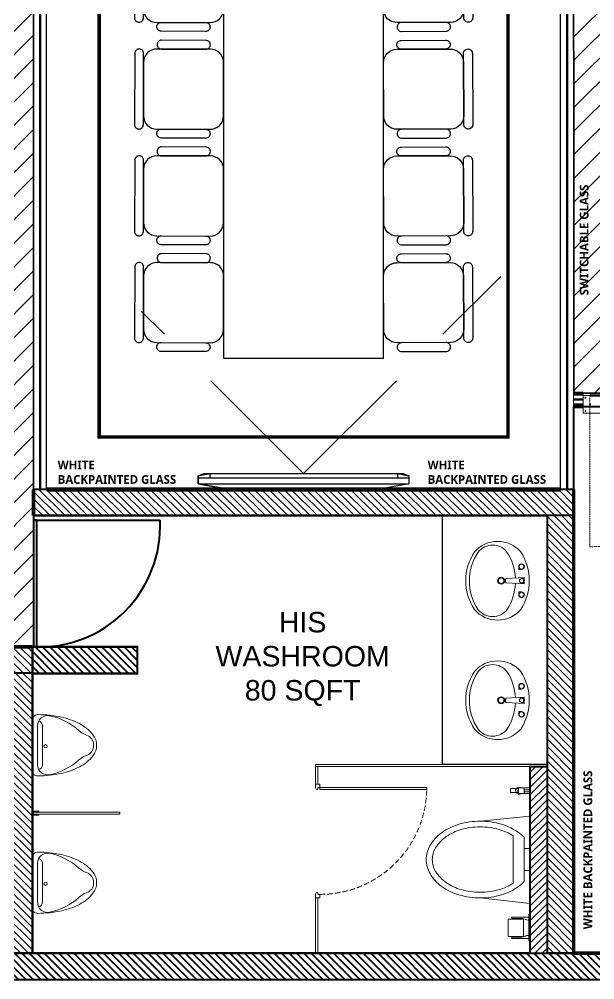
# Model space of a CAD drawing. Header units: millimetres. Extents: x 26291 to 158498, y -13728 to 79768.
# Drawn here: x 60099 to 63389, y 6289 to 11779 of the extents above; entities that cross this region are included whole.
import ezdxf

# ---------------------------------------------------------------- set-up
doc = ezdxf.new("R2010")
doc.units = ezdxf.units.MM
doc.set_wipeout_variables(frame=1)
for name, pattern in [('DASHED', [0.75, 0.5, -0.25]), ('DASHED2', [0.375, 0.25, -0.125]), ('HIDDEN', [0.375, 0.25, -0.125])]:
    doc.linetypes.add(name, pattern=pattern)
for name, color, linetype in [('01-EQUIP-TV', 30, 'Continuous'), ('Carpetry hatch', 7, 'Continuous'), ('FLR- NYLON CARPET', 252, 'Continuous'), ('FLR- PP CARPET', 252, 'Continuous'), ('FLR-ANTI SKID TILE', 252, 'Continuous'), ('FLR-LVT', 252, 'Continuous'), ('passage', 252, 'Continuous'), ('RECTANGULAR MEETING TABLE', 36, 'Continuous'), ('TEXT', 7, 'Continuous')]:
    doc.layers.add(name, color=color, linetype=linetype)
for name, color, linetype, lineweight in [('4 in. SIPOREX WALL', 24, 'Continuous', 30), ('CONCEALED PROFILE STRIP LIGHT', 50, 'Continuous', 13), ('CORNER PROFILE STRIP', 40, 'Continuous', 13), ('CUBICLE DOOR', 8, 'Continuous', 9), ('DOOR_GLASS', 160, 'Continuous', 0), ('DOORS', 251, 'Continuous', 0), ('GLASS FLOOR SPRING SINGLE LEAF', 250, 'Continuous', 18), ('GRANITE', 252, 'Continuous', 30), ('GYP PARTITION- 75', 90, 'Continuous', 30), ('Partition Gypsum', 32, 'Continuous', 20), ('PARTN-Toilets', 12, 'Continuous', 0), ('PLANNER', 3, 'Continuous', 40), ('qa glass partition', 152, 'Continuous', 30), ('SANITARY FIXTURE', 250, 'Continuous', 18), ('TOILET FLUSH DOOR', 250, 'Continuous', 18), ('WALL  DADO TILES', 10, 'Continuous', 40), ('WALL SIPOREX-6 INCH', 10, 'Continuous', 40)]:
    doc.layers.add(name, color=color, linetype=linetype, lineweight=lineweight)
for name, color, linetype, lineweight, true_color in [('75 MM GLASS PARTITION', 7, 'Continuous', 0, 0x25e9e6), ('75 MM SKIRTING', 7, 'Continuous', 13, 0x615c4c), ('GLASS CLAD', 7, 'Continuous', 9, 0xd1ff47), ('GLASS PARTITION', 5, 'Continuous', 0, 0x0000ff), ('MODULAR SKIRITING 75MM', 7, 'Continuous', 9, 0x7f5f3f), ('PANELING- ACOUSTIC', 7, 'Continuous', 20, 0xad0057), ('PANELING- FLUTED', 7, 'Continuous', 25, 0xbbafa0), ('PLY SUPPORT', 7, 'Continuous', 20, 0xad0057)]:
    doc.layers.add(name, color=color, linetype=linetype, lineweight=lineweight, true_color=true_color)
doc.styles.add('NEW', font='trebuc.ttf', dxfattribs={"height": 250})
doc.styles.get("Standard").update_dxf_attribs({"font": 'arial.ttf'})

# ---------------------------------------------------------------- blocks, each defined once
blk = doc.blocks.new('h tgtrf')
at = {"layer": 'DOORS'}
for p, q in [((8.58, -11.72), (8.58, 14.59)), ((8.58, 14.59), (9.08, 14.59)), ((9.08, -11.72), (9.08, 14.59)), ((-18.08, -12.78), (-18.08, -11.72)), ((-17.24, -11.72), (-18.08, -11.72)), ((-17.24, -12.28), (-17.24, -11.72)), ((9.08, -11.72), (8.58, -11.72)), ((9.08, -11.72), (9.92, -11.72)), ((9.08, -12.28), (9.08, -11.72)), ((9.92, -12.78), (9.92, -11.72)), ((-17.16, -12.78), (-18.08, -12.78)), ((-16.74, -12.28), (-17.24, -12.28)), ((-16.74, -12.36), (-16.74, -12.28)), ((8.58, -12.36), (8.58, -12.28)), ((8.58, -12.28), (9.08, -12.28)), ((9, -12.78), (9.92, -12.78))]:
    blk.add_line(p, q, dxfattribs=at)
at = {"layer": 'DOORS', "linetype": 'HIDDEN', "ltscale": 5, "extrusion": (0, 0, -1)}
blk.add_ellipse((9.08, -11.72), major_axis=(-24.42, 9.81), ratio=0.999275, start_param=-0.382309, end_param=1.169992, dxfattribs=at)
at = {"layer": 'DOORS', "extrusion": (0, 0, -1)}
for centre, major_axis in [((-17.16, -12.36), (-0.297, 0.297)), ((9, -12.36), (0.297, 0.297))]:
    blk.add_ellipse(centre, major_axis=major_axis, ratio=1, start_param=2.356194, end_param=3.926991, dxfattribs=at)
blk = doc.blocks.new('*U20')
at = {"layer": 'GLASS PARTITION', "const_width": 12.5}
blk.add_lwpolyline([(404442.7, -261933.3), (408832.8, -261933.3)], dxfattribs=at)
at = {"layer": 'Partition Gypsum', "linetype": 'ByBlock'}
blk.add_lwpolyline([(408832.8, -261895.8), (404442.7, -261895.8), (404442.7, -261970.8), (408832.8, -261970.8)], close=True, dxfattribs=at)
blk = doc.blocks.new('*U21')
at = {"layer": 'GLASS PARTITION', "const_width": 12.5}
blk.add_lwpolyline([(404442.7, -261933.3), (407785.1, -261933.3)], dxfattribs=at)
at = {"layer": 'Partition Gypsum', "linetype": 'ByBlock'}
blk.add_lwpolyline([(407785.1, -261895.8), (404442.7, -261895.8), (404442.7, -261970.8), (407785.1, -261970.8)], close=True, dxfattribs=at)
blk = doc.blocks.new('*U26')
at = {"layer": 'WALL SIPOREX-6 INCH', "ltscale": 3}
h = blk.add_hatch(dxfattribs=at)
h.set_pattern_fill('ANSI31', color=256, scale=240, angle=-90)
h.set_pattern_definition([(315, (-222.284, 0), (21.2132034, 21.2132034), [])])
h.paths.add_polyline_path([(405397.5, -262361.4), (405397.5, -262513.4), (405997.5, -262513.4), (405997.5, -262361.4)])
at = {"layer": 'WALL SIPOREX-6 INCH'}
blk.add_lwpolyline([(405397.5, -262361.4), (405997.5, -262361.4), (405997.5, -262513.4), (405397.5, -262513.4)], close=True, dxfattribs=at)
blk = doc.blocks.new('*U25')
at = {"layer": 'WALL SIPOREX-6 INCH', "lineweight": 5, "ltscale": 10}
h = blk.add_hatch(dxfattribs=at)
h.set_pattern_fill('ANSI31', color=256, scale=240, angle=-90)
h.set_pattern_definition([(315, (-2737.386, 0), (21.2132034, 21.2132034), [])])
h.paths.add_polyline_path([(102244.8, 74198.2), (102244.8, 74048.2), (105332.4, 74048.2), (105332.4, 74198.2)])
h = blk.add_hatch(dxfattribs=at)
h.set_pattern_fill('ANSI31', color=256, scale=240, angle=-90)
h.set_pattern_definition([(315, (-20916.47, -2868.957), (21.2132034, 21.2132034), [])])
h.paths.add_polyline_path([(105332.4, 74048.2), (105182.4, 74048.2), (105182.4, 71547.5), (105332.4, 71547.5)])
at = {"layer": 'WALL SIPOREX-6 INCH'}
for p, q in [((102244.8, 74048.2), (102244.8, 74198.2)), ((105332.4, 74198.2), (102244.8, 74198.2)), ((105332.4, 74198.2), (105332.4, 74048.2)), ((105332.4, 74048.2), (102244.8, 74048.2))]:
    blk.add_line(p, q, dxfattribs=at)
blk.add_lwpolyline([(105332.4, 74198.2), (105332.4, 71547.5), (105182.4, 71547.5), (105182.4, 74048.2)], dxfattribs=at)
blk = doc.blocks.new('*U27')
at = {"layer": 'WALL SIPOREX-6 INCH', "lineweight": 5, "ltscale": 10}
h = blk.add_hatch(dxfattribs=at)
h.set_pattern_fill('ANSI31', color=256, scale=240, angle=-90)
h.set_pattern_definition([(315, (-862.17, 0), (21.2132034, 21.2132034), [])])
h.paths.add_polyline_path([(104120, 74198.2), (104120, 74048.2), (105332.4, 74048.2), (105332.4, 74198.2)])
h = blk.add_hatch(dxfattribs=at)
h.set_pattern_fill('ANSI31', color=256, scale=240, angle=-90)
h.set_pattern_definition([(315, (-20916.47, -1968.957), (21.2132034, 21.2132034), [])])
h.paths.add_polyline_path([(105332.4, 74048.2), (105182.4, 74048.2), (105182.4, 72447.5), (105332.4, 72447.5)])
at = {"layer": 'WALL SIPOREX-6 INCH'}
for p, q in [((104120, 74048.2), (104120, 74198.2)), ((105332.4, 74198.2), (104120, 74198.2)), ((105332.4, 74198.2), (105332.4, 74048.2)), ((105332.4, 74048.2), (104120, 74048.2))]:
    blk.add_line(p, q, dxfattribs=at)
blk.add_lwpolyline([(105332.4, 74198.2), (105332.4, 72447.5), (105182.4, 72447.5), (105182.4, 74048.2)], dxfattribs=at)
blk = doc.blocks.new('*U31')
at = {"layer": '4 in. SIPOREX WALL', "linetype": 'ByBlock', "ltscale": 3}
h = blk.add_hatch(dxfattribs=at)
h.set_pattern_fill('ANSI31', color=256, scale=240, angle=-90)
h.set_pattern_definition([(315, (-1037.498, -328.866), (21.2132034, 21.2132034), [])])
h.paths.add_polyline_path([(404754.6, -262690.2), (404754.6, -262790.2), (405821.2, -262790.2), (405821.2, -262690.2)])
at = {"layer": '4 in. SIPOREX WALL'}
blk.add_lwpolyline([(404754.6, -262690.2), (405821.2, -262690.2), (405821.2, -262790.2), (404754.6, -262790.2)], close=True, dxfattribs=at)
blk = doc.blocks.new('*U32')
at = {"layer": 'WALL SIPOREX-6 INCH', "ltscale": 3}
h = blk.add_hatch(dxfattribs=at)
h.set_pattern_fill('ANSI31', color=256, scale=240, angle=-90)
h.set_pattern_definition([(315, (11527.663, 0), (21.2132034, 21.2132034), [])])
h.paths.add_polyline_path([(405397.5, -262361.4), (405397.5, -262513.4), (417747.5, -262513.4), (417747.5, -262361.4)])
at = {"layer": 'WALL SIPOREX-6 INCH'}
blk.add_lwpolyline([(405397.5, -262361.4), (417747.5, -262361.4), (417747.5, -262513.4), (405397.5, -262513.4)], close=True, dxfattribs=at)
blk = doc.blocks.new('*U43')
at = {"lineweight": 5, "ltscale": 10, "elevation": 0}
blk.add_lwpolyline([(100584.9, 67240.5), (101481.2, 67240.5), (101481.2, 67126.4), (100584.9, 67126.4)], close=True, dxfattribs=at)
at = {"lineweight": 5}
blk.add_wipeout([(100584.9, 67240.5), (100584.9, 67126.4), (101481.2, 67126.4), (101481.2, 67240.5), (100584.9, 67240.5), (100584.9, 67183.4)], dxfattribs=at)
at = {"layer": 'DOOR_GLASS', "color": 252, "linetype": 'DASHED2', "ltscale": 6}
blk.add_line((100622.5, 67144.9), (100622.5, 68003.2), dxfattribs=at)
at = {"layer": 'DOOR_GLASS', "color": 252}
for p, q in [((100584.9, 67138.8), (100584.9, 67240.5)), ((100839.1, 67240.5), (100584.9, 67240.5)), ((100839.5, 67240.5), (100838.9, 67138.8)), ((101358, 67172.3), (101357.9, 67165.9)), ((101357.9, 67165.9), (101408.8, 67165.5)), ((101408.8, 67171.9), (101358, 67172.3)), ((101370.6, 67165.8), (101370.4, 67139)), ((101395.8, 67138.8), (101396.1, 67165.6)), ((101408.8, 67165.5), (101408.8, 67171.9)), ((100584.3, 67138.8), (100838.9, 67138.8)), ((101357.5, 67105.7), (101357.5, 67112.1)), ((101357.5, 67112.1), (101408.4, 67111.8)), ((101408.4, 67105.5), (101357.5, 67105.7)), ((101370.2, 67112), (101370.3, 67138.9)), ((101395.8, 67138.8), (101395.7, 67111.9)), ((101408.4, 67111.8), (101408.4, 67105.5))]:
    blk.add_line(p, q, dxfattribs=at)
at = {"layer": 'DOOR_GLASS'}
blk.add_line((101481.3, 67137.7), (101481.2, 67126.4), dxfattribs=at)
at = {"layer": 'DOOR_GLASS', "linetype": 'Continuous', "const_width": 12.9, "elevation": 0}
blk.add_lwpolyline([(100622.3, 67138.6), (101481.2, 67138.6)], dxfattribs=at)
at = {"layer": 'DOOR_GLASS', "color": 252}
for centre, radius in [((100597.7, 67227.6), 2.57), ((100825.4, 67227.6), 2.57), ((100597.1, 67151.5), 2.57), ((100622.9, 67189.3), 3.18), ((100800.3, 67189.3), 3.18), ((100826, 67151.5), 2.57)]:
    blk.add_circle(centre, radius, dxfattribs=at)
at = {"layer": 'DOOR_GLASS', "color": 252, "linetype": 'DASHED2', "ltscale": 6}
blk.add_arc((100622.1, 67144), 859.2, 359.7048, 89.9752, dxfattribs=at)
blk = doc.blocks.new('*U45')
at = {"layer": 'GYP PARTITION- 75', "lineweight": 5, "ltscale": 10}
h = blk.add_hatch(dxfattribs=at)
h.set_pattern_fill('PLAST', color=256, scale=110, angle=180)
h.set_pattern_definition([(180, (96333.25, 71797.91), (-3e-15, -27.5), []), (180, (96333.25, 71794.473), (-3e-15, -27.5), []), (180, (96333.25, 71791.035), (-3e-15, -27.5), [])])
h.paths.add_polyline_path([(96835.5, 71872.9), (96835.5, 71797.9), (96890.7, 71797.9), (96890.7, 71872.9)])
blk.add_lwpolyline([(96835.5, 71797.9), (96890.7, 71797.9), (96890.7, 71872.9), (96835.5, 71872.9)], close=True, dxfattribs=at)
blk = doc.blocks.new('*U52')
at = {"layer": 'SANITARY FIXTURE', "linetype": 'ByBlock'}
for p, q in [((-248.1, 0), (248.1, 0)), ((-248.1, 0), (-219.5, -282.4)), ((-64.1, -32.6), (-64.1, 0)), ((60.7, 0), (60.7, -32.6)), ((248.1, 0.3), (215.9, -281.9)), ((60.7, -32.6), (-128.7, -32.5)), ((60.7, -32.6), (123.5, -32.6)), ((-136.4, -95.3), (132.6, -95.4))]:
    blk.add_line(p, q, dxfattribs=at)
for points in [[(-128.7, -32.5), (-128.7, -32.5, 0.117163), (-202.1, -161.2)], [(151.9, -65.6), (151.9, -65.6, 0.045465), (123.5, -32.6)], [(-136.4, -95.3), (-136.4, -95.3, 0.07587), (-172.3, -174.6)], [(168.4, -174.1), (168.4, -174.1, 0.075398), (132.6, -95.4)], [(198.3, -160.8), (198.3, -160.8, 0.083134), (151.9, -65.6)], [(-202.1, -161.2), (-202.1, -161.2, 0.071762), (-219.5, -282.4)], [(215.9, -281.9), (215.9, -281.9, 0.071762), (198.3, -160.8)], [(-172.3, -174.6), (-172.3, -174.6, 0.068997), (-187.1, -282.4)], [(183.5, -281.9), (183.5, -281.9, 0.068997), (168.4, -174.1)], [(-219.5, -282.4), (-219.5, -282.4, 0.071762), (-201.8, -403.6)], [(-187.1, -282.4), (-187.1, -282.4, 0.068997), (-172, -390.2)], [(168.7, -389.8), (168.7, -389.8, 0.068997), (183.5, -281.9)], [(198.6, -403.1), (198.6, -403.1, 0.071762), (215.9, -281.9)], [(-201.8, -403.6), (-201.8, -403.6, 0.083134), (-155.5, -498.7)], [(-172, -390.2), (-172, -390.2, 0.081027), (-132.5, -474.3)], [(129.5, -474), (129.5, -474, 0.081027), (168.7, -389.8)], [(152.4, -498.4), (152.4, -498.4, 0.083134), (198.6, -403.1)], [(-132.5, -474.3), (-132.5, -474.3, 0.107012), (-68.3, -535)], [(65.5, -534.9), (65.5, -534.9, 0.107012), (129.5, -474)], [(-155.5, -498.7), (-155.5, -498.7, 0.106701), (-80.6, -566.9)], [(-68.3, -535), (-68.3, -535, 0.137206), (-1.4, -553.7)], [(-1.4, -553.7), (-1.4, -553.7, 0.137206), (65.5, -534.9)], [(77.7, -566.7), (77.7, -566.7, 0.106701), (152.4, -498.4)], [(-80.6, -566.9), (-80.6, -566.9, 0.132587), (-1.4, -588.2)], [(-1.4, -588.2), (-1.4, -588.2, 0.132587), (77.7, -566.7)]]:
    blk.add_lwpolyline(points, format="xyb", dxfattribs=at)
blk = doc.blocks.new('*U54')
at = {"layer": 'SANITARY FIXTURE'}
for p, q in [((101198.8, 73161.4), (101355.1, 73161.4)), ((101228.7, 73093.7), (101224.5, 73093.7)), ((101332, 73093.7), (101327.1, 73093.7)), ((101228.7, 73069.2), (101223.3, 73069.2)), ((101333.1, 73069.2), (101327.1, 73069.2))]:
    blk.add_line(p, q, dxfattribs=at)
for points in [[(101198.8, 73160.1), (101198.8, 73161.4), (101355.1, 73161.4), (101355.1, 73160.1, -0.414214), (101350.2, 73155.2), (101203.7, 73155.2, -0.414214)], [(101231.7, 73138.4, 0.096466), (101225.4, 73113), (101222.9, 73059.9, -0.414214), (101219.8, 73056.9), (101216.7, 73056.9), (101216.7, 73155.2), (101234, 73155.2), (101234, 73148.8, -0.109392)], [(101324.8, 73138.4, -0.096466), (101331.1, 73113), (101333.5, 73059.9, 0.414214), (101336.6, 73056.9), (101339.7, 73056.9), (101339.7, 73155.2), (101322.5, 73155.2), (101322.5, 73148.8, 0.109392)]]:
    blk.add_lwpolyline(points, format="xyb", close=True, dxfattribs=at)
blk.add_lwpolyline([(101228.7, 73037.8), (101228.7, 73123.9), (101327.1, 73123.9), (101327.1, 73037.8)], close=True, dxfattribs=at)
blk = doc.blocks.new('HEALTH FAUCET 2')
at = {"layer": 'SANITARY FIXTURE'}
for p, q in [((2.59, 0.65), (0, 0.65)), ((0, -0.65), (0, 0.65)), ((0, 0.29), (1.27, 0.29)), ((2.56, 0.87), (1.27, 0.61)), ((1.27, -0.51), (1.27, 0.61)), ((2.56, 0), (2.56, 0.87)), ((2.56, 0.43), (3.08, 0.43)), ((3.08, 0.43), (4.35, 0.43)), ((4.35, 0.43), (4.35, -0.43)), ((0, -0.18), (1.27, -0.18)), ((2.59, -0.65), (0, -0.65)), ((2.56, -0.77), (1.27, -0.51)), ((2.56, 0), (2.56, -0.77)), ((2.64, -0.43), (3.08, -0.43)), ((3.08, -0.43), (4.35, -0.43))]:
    blk.add_line(p, q, dxfattribs=at)
for centre, radius, start, end in [((-0.12, 0.05), 2.81, 343.0032, 16.9968), ((2.59, 0), 0.652, 270, 90)]:
    blk.add_arc(centre, radius, start, end, dxfattribs=at)
blk = doc.blocks.new('URINAL')
at = {"layer": 'SANITARY FIXTURE'}
for p, q in [((-25.4, 152.4), (-26.7, 152.4)), ((-50.8, 96.7), (-50.8, -96.7)), ((-25.4, 96.7), (-25.4, -96.7)), ((0, 127), (0, -127)), ((-304.8, -2.1), (-304.8, 2.1)), ((-25.4, -152.4), (-26.7, -152.4))]:
    blk.add_line(p, q, dxfattribs=at)
for points in [[(-25.1, 152.4, 0.000712), (-26.7, 152.4, 0.053057), (-145.1, 139.8, 0.066912), (-234, 107.8, 0.105031), (-301.7, 52.1, 0.169837), (-319.9, 0, 0.169837), (-301.7, -52.1, 0.105031), (-234, -107.8, 0.066912), (-145.1, -139.8, 0.053057), (-26.7, -152.4, 0.053057)], [(-26.7, -152.4, 0.000712), (-25.1, -152.4, 0.066912)]]:
    blk.add_lwpolyline(points, format="xyb", dxfattribs=at)
blk.add_circle((-65.7, -5), 8.38, dxfattribs=at)
for centre, radius, start, end in [((-26.7, -152.4), 304.8, 101.2467, 132.3813), ((-76.2, 96.7), 50.8, 0, 101.2467), ((-25.4, 127), 25.4, 0, 90), ((-25.4, 96.7), 25.4, 104.4775, 180), ((-254, 2.1), 50.8, 108.6775, 180), ((-304.8, 152.4), 107.8, 288.6775, 312.3813), ((-254, -2.1), 50.8, 180, 251.3225), ((-304.8, -152.4), 107.8, 47.6187, 71.3225), ((-26.7, 152.4), 304.8, 227.6187, 258.7533), ((-76.2, -96.7), 50.8, 258.7533, 0), ((-25.4, -96.7), 25.4, 180, 255.5225), ((-25.4, -127), 25.4, 270, 0)]:
    blk.add_arc(centre, radius, start, end, dxfattribs=at)
blk = doc.blocks.new('*U58')
at = {"layer": 'SANITARY FIXTURE'}
blk.add_lwpolyline([(104598, 73318.8), (104592.1, 73318.8), (104592.1, 73356.2), (104613.8, 73356.2), (104613.8, 73318.8), (104607.9, 73318.8), (104607.9, 73350.3), (104598, 73350.3)], close=True, dxfattribs=at)
at = {"layer": 'SANITARY FIXTURE', "color": 4}
blk.add_lwpolyline([(104598, 73350.3), (104598, 72856.1), (104607.9, 72856.1), (104607.9, 73350.3)], close=True, dxfattribs=at)
blk = doc.blocks.new('*U59')
at = {"layer": 'SANITARY FIXTURE'}
for p, q in [((7.6653, 4.3108), (7.6653, 4.2945)), ((7.7127, 4.3256), (7.7184, 4.2217)), ((7.7487, 4.3256), (7.743, 4.2217)), ((7.7962, 4.3108), (7.7962, 4.2945)), ((7.6653, 4.2945), (7.6489, 4.2945)), ((7.7962, 4.2945), (7.8125, 4.2945))]:
    blk.add_line(p, q, dxfattribs=at)
for centre, radius in [((7.6489, 4.3108), 0.0143), ((7.7307, 4.3108), 0.0123), ((7.8125, 4.3108), 0.0143), ((7.7307, 4.1922), 0.0205), ((7.7307, 4.1922), 0.0164)]:
    blk.add_circle(centre, radius, dxfattribs=at)
for centre, radius, start, end in [((7.6803, 4.1718), 0.1787, 131.0419, 228.9581), ((7.7307, 4.046), 0.3099, 57.2344, 122.7656), ((7.6489, 4.3108), 0.0164, 0, 270), ((7.7307, 4.2274), 0.0998, 79.6111, 100.3889), ((7.7307, 4.2266), 0.0998, 79.6111, 100.3368), ((7.7306, 4.2249), 0.0998, 79.6111, 100.236), ((7.7305, 4.2225), 0.0998, 92.5135, 100.0763), ((7.7303, 4.2192), 0.0998, 95.2008, 99.8681), ((7.7305, 4.2225), 0.0998, 79.6111, 87.1357), ((7.7303, 4.2192), 0.0998, 79.6111, 84.2353), ((7.8125, 4.3108), 0.0164, 270, 180), ((7.7811, 4.1718), 0.1787, 311.0419, 48.9581), ((7.7315, 3.9656), 0.3099, 92.9673, 122.7656), ((7.7315, 3.9656), 0.3099, 57.2344, 87.3374), ((7.6296, 4.1422), 0.1067, 128.0638, 231.9362), ((7.7307, 4.2346), 0.0178, 226.3972, 313.6028), ((7.8316, 4.1422), 0.1078, 308.88, 51.6812), ((7.7307, 4.2884), 0.3022, 236.2878, 303.7122), ((7.7315, 4.3096), 0.3022, 236.2878, 303.7122)]:
    blk.add_arc(centre, radius, start, end, dxfattribs=at)
blk = doc.blocks.new('*U64')
at = {"color": 5}
for points in [[(2, 2), (14, 2, 0.414214), (17, 5), (17, 17, 0.414214), (14, 20), (2, 20, 0.414214), (-1, 17), (-1, 5, 0.414214)], [(-3, 16), (-3, 6, 0.414214), (-2, 5), (-2, 5, 0.414214), (-1, 6), (-1, 16, 0.414214), (-2, 17), (-2, 17, 0.414214)], [(19, 16), (19, 6, -0.414214), (18, 5), (18, 5, -0.414214), (17, 6), (17, 16, -0.414214), (18, 17), (18, 17, -0.414214)], [(0, 0), (16, 0, 0.414214), (17, 1), (17, 1, 0.414214), (16, 2), (0, 2, 0.414214), (-1, 1, 0.414214)]]:
    blk.add_lwpolyline(points, format="xyb", close=True, dxfattribs=at)
blk = doc.blocks.new('*U65')
at = {"layer": 'RECTANGULAR MEETING TABLE', "ltscale": 10}
blk.add_lwpolyline([(31974.68, 46321.93), (32070.68, 46321.93), (32070.68, 46357.93), (31974.68, 46357.93)], close=True, dxfattribs=at)
at = {"layer": 'RECTANGULAR MEETING TABLE', "xscale": -1, "rotation": 180.2066509215446}
for p in [(31978.14, 46377.9), (32002.14, 46377.9), (32026.14, 46377.9), (32050.14, 46377.9)]:
    blk.add_blockref('*U64', p, dxfattribs=at)
at = {"layer": 'RECTANGULAR MEETING TABLE', "rotation": 359.7933490784554}
for p in [(31978.14, 46301.96), (32002.14, 46301.96), (32026.14, 46301.96), (32050.14, 46301.96)]:
    blk.add_blockref('*U64', p, dxfattribs=at)
blk = doc.blocks.new('TV SCREEN')
at = {"color": 8, "linetype": 'DASHED', "ltscale": 1500}
for q in [(64518.2, -13637.6), (66572.7, -13836.7)]:
    blk.add_line((65445.9, -12709.9), q, dxfattribs=at)
at = {"layer": '01-EQUIP-TV'}
for p, q in [((65022.8, -12618.8), (64844, -12651.6)), ((64844, -12651.6), (65022.8, -12618.8)), ((65868.9, -12618.8), (65022.8, -12618.8)), ((65022.8, -12618.8), (65868.9, -12618.8)), ((66047.7, -12651.6), (65868.9, -12618.8)), ((66047.7, -12651.6), (65868.9, -12618.8)), ((64844, -12651.6), (64844, -12697.2)), ((64844, -12697.2), (64844, -12651.6)), ((64844, -12651.6), (66047.7, -12651.6)), ((66047.7, -12697), (66047.7, -12651.6)), ((66047.7, -12697), (66047.7, -12651.6)), ((64844, -12684.4), (66047.7, -12684.3)), ((64844, -12697.2), (64876.1, -12709.8)), ((64844, -12697.2), (64909.4, -12709.9)), ((64876.1, -12709.8), (64909.4, -12709.9)), ((64909.4, -12709.9), (64909.4, -12684.4)), ((64909.4, -12709.9), (65982.3, -12709.8)), ((64909.4, -12709.9), (65982.3, -12709.8)), ((65982.3, -12709.8), (65982.3, -12684.3)), ((65982.3, -12709.8), (66047.7, -12697)), ((65982.3, -12709.8), (66015.7, -12709.7)), ((66015.7, -12709.7), (66047.7, -12697))]:
    blk.add_line(p, q, dxfattribs=at)
blk = doc.blocks.new('*U81')
at = {"color": 244, "lineweight": 40, "true_color": 0x991b1e}
for p, q in [((119278.4, 67082.1), (119278.4, 67805.4)), ((119251.7, 67082.1), (120001.7, 67082.1))]:
    blk.add_line(p, q, dxfattribs=at)
at = {"color": 244, "lineweight": 40, "true_color": 0x991b1e, "elevation": 0}
blk.add_lwpolyline([(119278.4, 67100.2), (119278.4, 67082.1), (120001.7, 67082.1), (120001.7, 67100.2)], close=True, dxfattribs=at)
at = {"color": 244, "lineweight": 40, "true_color": 0x991b1e}
blk.add_arc((119309.9, 67113.6), 692.5, 357.392, 92.608, dxfattribs=at)
blk = doc.blocks.new('ENCLOSED CABIN 8 PAX')
at = {"layer": 'PLANNER'}
blk.add_lwpolyline([(63269.4, 9565.8), (69220.8, 9565.8), (69220.8, 6440.7), (63269.4, 6440.7)], close=True, dxfattribs=at)

msp = doc.modelspace()

# ---------------------------------------------------------------- hatches: boundary and pattern name
at = {"layer": 'Carpetry hatch', "transparency": 33554513}
h = msp.add_hatch(dxfattribs=at)
h.set_pattern_fill('ANSI31', color=9, scale=30)
h.paths.add_polyline_path([(60180.7, 13553.4), (60180.7, 8191.5), (59130.9, 8191.5), (59130.9, 14267.1), (59470.4, 14266.2), (59470.4, 14590.7), (71820.4, 14590.7), (71820.4, 14266.2), (73520.9, 14266.2), (74971.3, 14266.2), (74968.3, 7540.7), (74019.8, 7540.7), (74019.8, 13240.7), (64218.5, 13240.7), (64218.5, 9640.8), (63268.5, 9640.7), (63268.3, 13556.7), (60180.7, 13556.7)])

# ---------------------------------------------------------------- linework, layer by layer
at = {"layer": '75 MM SKIRTING', "lineweight": 5, "ltscale": 10, "const_width": 12}
msp.add_lwpolyline([(60180.7, 8941.5), (63118.3, 8941.5), (63118.3, 7507.4), (63018.3, 7507.4), (63018.3, 6440.7), (60173.9, 6440.7), (60173.9, 8039.5), (60773.9, 8039.5), (60773.9, 8191.5), (60173.9, 8191.5)], dxfattribs=at)
at = {"layer": 'CONCEALED PROFILE STRIP LIGHT', "lineweight": 5, "ltscale": 10, "const_width": 20}
msp.add_lwpolyline([(60555.7, 9391.5), (62893.3, 9391.5), (62893.3, 13181.7), (60555.7, 13181.7)], close=True, dxfattribs=at)
at = {"layer": 'CORNER PROFILE STRIP', "lineweight": 5, "ltscale": 10, "const_width": 20}
msp.add_lwpolyline([(60255.7, 9091.5), (63193.3, 9091.5)], dxfattribs=at)
at = {"layer": 'FLR- NYLON CARPET'}
msp.add_lwpolyline([(60254.6, 13481.7), (63192.2, 13481.7), (63192.2, 9091.5), (60254.6, 9091.5)], close=True, dxfattribs=at)
at = {"layer": 'FLR-ANTI SKID TILE'}
msp.add_lwpolyline([(60172.8, 6440.7), (63117.4, 6440.7), (63117.4, 8941.5), (60179.6, 8941.5), (60179.6, 8191.5), (60772.8, 8191.5), (60772.8, 8039.5), (60172.8, 8041.5)], close=True, dxfattribs=at)
at = {"layer": 'FLR-LVT'}
msp.add_lwpolyline([(63268.3, 14590.7), (59470.4, 14590.7), (59470.4, 14266.2), (59130.9, 14267.1), (59130.9, 8191.5), (60180.7, 8191.5), (60180.7, 13553.4), (60180.7, 13556.7), (63268.3, 13556.7)], close=True, dxfattribs=at)
at = {"layer": 'GLASS CLAD', "ltscale": 10, "const_width": 10}
for points in [[(63268.3, 6440.7), (63269.4, 9565.8)], [(60255.7, 9091.5), (61122.7, 9091.5)], [(62326.4, 9091.5), (63193.3, 9091.5)], [(63268.3, 6440.7), (69220.8, 6439.6)]]:
    msp.add_lwpolyline(points, dxfattribs=at)
at = {"layer": 'GRANITE', "color": 7}
msp.add_lwpolyline([(63118.5, 7519.4), (62518.5, 7519.4), (62518.5, 8941.5), (63118.5, 8941.5)], close=True, dxfattribs=at)
at = {"layer": 'MODULAR SKIRITING 75MM', "ltscale": 10, "const_width": 20}
for points in [[(60180.7, 9091.5), (60180.7, 8941.5)], [(60173.9, 8191.5), (59130.9, 8191.5)]]:
    msp.add_lwpolyline(points, dxfattribs=at)
at = {"layer": 'PANELING- ACOUSTIC', "ltscale": 10, "const_width": 18}
msp.add_lwpolyline([(61122.7, 9091.5), (62326.4, 9091.5)], dxfattribs=at)
at = {"layer": 'PANELING- FLUTED', "ltscale": 10, "const_width": 25}
msp.add_lwpolyline([(60255.7, 9091.5), (63193.3, 9091.5)], dxfattribs=at)
at = {"layer": 'PARTN-Toilets', "linetype": 'ByBlock', "elevation": 0}
for points in [[(63118.5, 7507.4), (63118.5, 7519.4), (61793.5, 7519.4), (61793.5, 7507.4)], [(61805.5, 7407.4), (61805.5, 7507.4), (61793.5, 7507.4), (61793.5, 7407.4)], [(61805.5, 6440.7), (61805.5, 6757.4), (61793.5, 6757.4), (61793.5, 6440.7)]]:
    msp.add_lwpolyline(points, close=True, dxfattribs=at)
at = {"layer": 'passage'}
msp.add_lwpolyline([(60180.7, 13553.4), (60180.7, 8191.5), (59130.9, 8191.5), (59130.9, 14267.1), (59470.4, 14266.2), (59470.4, 14590.7), (71820.4, 14590.7), (71820.4, 14266.2), (73520.9, 14266.2), (73520.9, 14266.2), (74971.3, 14266.2), (74968.3, 7540.7), (74019.8, 7540.7), (74019.8, 13240.7), (64218.5, 13240.7), (64218.5, 9640.8), (63268.5, 9640.7), (63268.3, 13556.7), (60180.7, 13556.7)], close=True, dxfattribs=at)
at = {"layer": 'PLY SUPPORT', "ltscale": 10, "const_width": 18}
msp.add_lwpolyline([(60255.7, 9091.5), (63193.3, 9091.5)], dxfattribs=at)
at = {"layer": 'WALL  DADO TILES'}
msp.add_lwpolyline([(60173.9, 6440.7), (63118.5, 6440.7), (63118.5, 8941.5), (60180.7, 8941.5), (60180.7, 8191.5), (60773.9, 8191.5), (60773.9, 8039.5), (60173.9, 8041.5)], close=True, dxfattribs=at)

# ---------------------------------------------------------------- block references
at = {"layer": '4 in. SIPOREX WALL', "ltscale": 10, "rotation": 90}
msp.add_blockref('*U31', (-199671.9, -398313.9), dxfattribs=at)
at = {"layer": '75 MM GLASS PARTITION', "rotation": 270}
for name, p in [('*U20', (325164.1, 417924.3)), ('*U21', (322151.5, 416876.6))]:
    msp.add_blockref(name, p, dxfattribs=at)
at = {"layer": 'CUBICLE DOOR', "xscale": -23.21428571631259, "yscale": 23.21428571631259, "zscale": 23.21428571631259, "rotation": 270.0000000138411}
msp.add_blockref('h tgtrf', (62090.1, 7177.1, 0), dxfattribs=at)
at = {"layer": 'qa glass partition', "xscale": -1, "rotation": 180}
msp.add_blockref('TV SCREEN', (-3721.3, -3527.3), dxfattribs=at)
at = {"layer": 'RECTANGULAR MEETING TABLE', "lineweight": 5, "xscale": 25.41666666666667, "yscale": 25.41666666666667, "zscale": 25.41666666666667, "rotation": 270.0000001896145}
msp.add_blockref('*U65', (-1116082, 824971.2), dxfattribs=at)
at = {"layer": 'SANITARY FIXTURE', "xscale": 982.2113464588729, "yscale": 982.2113464588729, "zscale": 982.2113464588729, "rotation": 270}
for p in [(58736.3, 16162.8), (58736.3, 15479.5)]:
    msp.add_blockref('*U59', p, dxfattribs=at)
at = {"layer": 'SANITARY FIXTURE', "extrusion": (0, 0, -1), "xscale": 1.148772456044445, "yscale": 1.148772456044445, "zscale": -1.148772456044445, "rotation": 359.9921186783922}
for p in [(-60173.9, 7629.2), (-60173.9, 6843.5)]:
    msp.add_blockref('URINAL', p, dxfattribs=at)
at = {"layer": 'SANITARY FIXTURE', "ltscale": 10}
for name, p, xscale, yscale, zscale, rotation in [('HEALTH FAUCET 2', (63018.3, 7370.2), 25.4, 25.4, 25.4, 180), ('*U52', (63018.3, 6974.1), 1.007552429400064, 1.007552429400064, 1.007552429400064, 270)]:
    msp.add_blockref(name, p, dxfattribs=dict(at, xscale=xscale, yscale=yscale, zscale=zscale, rotation=rotation))
at = {"layer": 'SANITARY FIXTURE'}
for name, p, rotation in [('*U58', (133530.1, -97361.9), 90), ('*U54', (-10143, 107864.2), 270)]:
    msp.add_blockref(name, p, dxfattribs=dict(at, rotation=rotation))
at = {"layer": 'TOILET FLUSH DOOR', "lineweight": 5, "rotation": 270}
msp.add_blockref('*U81', (-6901.3, 128193.2), dxfattribs=at)
at = {"layer": 'WALL SIPOREX-6 INCH'}
for name, p in [('*U25', (-42064.1, -65106.7)), ('*U27', (-45158.5, -66006.7))]:
    msp.add_blockref(name, p, dxfattribs=at)
at = {"layer": 'WALL SIPOREX-6 INCH', "linetype": 'Continuous', "ltscale": 10}
for name, p in [('*U26', (-345223.6, 270552.9)), ('*U32', (-345930.1, 268802.1))]:
    msp.add_blockref(name, p, dxfattribs=at)

# ---------------------------------------------------------------- texts
at = {"layer": 'TEXT', "lineweight": 0, "char_height": 50, "attachment_point": 5, "rotation": 90, "style": 'NEW'}
for s, insert, width in [('\\pxqd;{\\fTrebuchet MS|b1|i0|c0|p34;\\C1;\\c240;SWITCHABLE GLASS}', (63328.5, 11420.5), 2439.217), ('\\pxqd;{\\fTrebuchet MS|b1|i0|c0|p34;\\C1;\\c240;WHITE BACKPAINTED GLASS}', (63349.7, 7768.3), 2381.098)]:
    msp.add_mtext(s, dxfattribs=dict(at, insert=insert, width=width))
at = {"layer": 'TEXT', "lineweight": 0, "char_height": 50, "width": 676.772, "attachment_point": 5, "style": 'NEW'}
for insert in [(60657.1, 9189.7), (62772, 9189.7)]:
    msp.add_mtext('\\pxqd;{\\fTrebuchet MS|b1|i0|c0|p34;\\C1;\\c240;WHITE BACKPAINTED GLASS}', dxfattribs=dict(at, insert=insert))
at = {"layer": 'TEXT', "insert": (60836.8, 8391.1, 0), "char_height": 116.737, "attachment_point": 1}
msp.add_mtext_dynamic_manual_height_columns('\\pxqc;HIS^JWASHROOM^J80 SQFT', width=1764.614, gutter_width=947.8, heights=[0], dxfattribs=at)

# ---------------------------------------------------------------- next in the draw order: block references
at = {"layer": 'GLASS FLOOR SPRING SINGLE LEAF', "lineweight": 5, "xscale": -1, "rotation": 180}
msp.add_blockref('*U43', (-37261.4, 76767.2), dxfattribs=at)

# ---------------------------------------------------------------- next in the draw order: linework, layer by layer
at = {"layer": 'FLR- NYLON CARPET'}
msp.add_lwpolyline([(63268.3, 9565.8), (69219.7, 9565.8), (69219.7, 6440.7), (63268.3, 6440.7)], close=True, dxfattribs=at)
at = {"layer": 'FLR- PP CARPET'}
for points in [[(60180.9, 13553.4), (60180.9, 8191.5), (59131.1, 8191.5), (59131, 14267.1), (59470.6, 14266.2), (59470.6, 14590.7), (71820.6, 14590.7), (71820.6, 14266.2), (73521.1, 14266.2), (73521.1, 14266.2), (74971.5, 14266.2), (74968.5, 7540.7), (74020, 7540.7), (74020, 13240.7), (64218.7, 13240.7), (64218.7, 9640.8), (63268.7, 9640.7), (63268.5, 13556.7), (60180.9, 13556.7)], [(74971.3, 14266.2), (73520.9, 14266.2), (71820.4, 14266.2), (71820.4, 14590.7), (63268.3, 14590.7), (63268.3, 13556.7), (63268.5, 9640.7), (64218.5, 9640.8), (64218.5, 13240.7), (74019.8, 13240.7), (74019.8, 7540.7), (74968.3, 7540.7)]]:
    msp.add_lwpolyline(points, close=True, dxfattribs=at)
at = {"layer": 'MODULAR SKIRITING 75MM', "ltscale": 10, "const_width": 20}
for points in [[(63268.3, 9640.8), (63323.6, 9640.7)], [(63268.3, 9565.8), (63323.6, 9565.7)], [(63268.3, 9091.5), (63268.3, 6440.7), (70757.2, 6440.7)]]:
    msp.add_lwpolyline(points, dxfattribs=at)

# ---------------------------------------------------------------- next in the draw order: block references
at = {"layer": 'GYP PARTITION- 75', "rotation": 180}
msp.add_blockref('*U45', (160159, 81438.7), dxfattribs=at)
at = {"layer": 'PLANNER'}
msp.add_blockref('ENCLOSED CABIN 8 PAX', (0, 0), dxfattribs=at)

doc.saveas('drawing.dxf')
